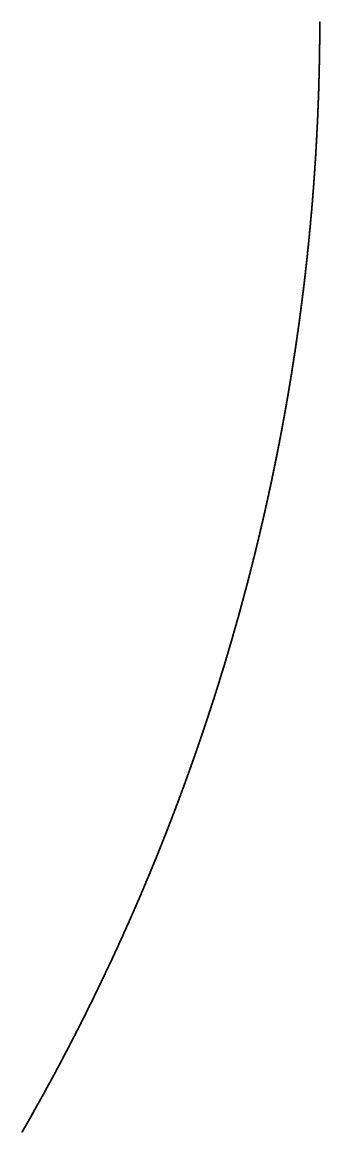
# Model space of a CAD drawing. Header units: metres. Extents: x -42.2 to 42, y -42.2 to 42.1.
# Drawn here: x 36.36 to 42, y -21.1 to -0.04 of the extents above; entities that cross this region are included whole.
import ezdxf

# ---------------------------------------------------------------- set-up
doc = ezdxf.new("R2010")
doc.units = ezdxf.units.M

msp = doc.modelspace()

# ---------------------------------------------------------------- linework, layer by layer
for p in [(42, -0.044), (42, -0.051), (42, -0.059), (42, -0.066), (42, -0.073), (42, -0.08), (42, -0.088), (42, -0.095), (42, -0.102), (42, -0.11), (42, -0.117), (42, -0.124), (42, -0.132), (42, -0.139), (42, -0.146), (42, -0.154), (42, -0.161), (42, -0.168), (42, -0.176), (42, -0.183), (42, -0.19), (42, -0.197), (42, -0.205), (41.998, -0.366), (41.998, -0.373), (41.998, -0.38), (41.998, -0.388), (41.998, -0.395), (41.998, -0.402), (41.998, -0.41), (41.998, -0.417), (41.999, -0.219), (41.999, -0.227), (41.999, -0.234), (41.999, -0.241), (41.999, -0.249), (41.999, -0.256), (41.999, -0.263), (41.999, -0.271), (41.999, -0.278), (41.999, -0.285), (41.999, -0.293), (41.999, -0.3), (41.999, -0.307), (41.999, -0.315), (41.999, -0.322), (41.999, -0.329), (41.999, -0.336), (41.999, -0.344), (41.999, -0.351), (41.999, -0.358), (42, -0.212), (41.995, -0.622), (41.995, -0.629), (41.996, -0.549), (41.996, -0.556), (41.996, -0.563), (41.996, -0.57), (41.996, -0.578), (41.996, -0.585), (41.996, -0.592), (41.996, -0.6), (41.996, -0.607), (41.996, -0.614), (41.997, -0.468), (41.997, -0.475), (41.997, -0.483), (41.997, -0.49), (41.997, -0.497), (41.997, -0.505), (41.997, -0.512), (41.997, -0.519), (41.997, -0.527), (41.997, -0.534), (41.997, -0.541), (41.998, -0.424), (41.998, -0.432), (41.998, -0.439), (41.998, -0.446), (41.998, -0.453), (41.998, -0.461), (41.992, -0.805), (41.992, -0.812), (41.992, -0.819), (41.992, -0.826), (41.992, -0.834), (41.992, -0.841), (41.993, -0.746), (41.993, -0.753), (41.993, -0.761), (41.993, -0.768), (41.993, -0.775), (41.993, -0.783), (41.993, -0.79), (41.993, -0.797), (41.994, -0.688), (41.994, -0.695), (41.994, -0.702), (41.994, -0.709), (41.994, -0.717), (41.994, -0.724), (41.994, -0.731), (41.994, -0.739), (41.995, -0.636), (41.995, -0.644), (41.995, -0.651), (41.995, -0.658), (41.995, -0.666), (41.995, -0.673), (41.995, -0.68), (41.987, -1.031), (41.987, -1.039), (41.987, -1.046), (41.988, -0.995), (41.988, -1.002), (41.988, -1.009), (41.988, -1.017), (41.988, -1.024), (41.989, -0.951), (41.989, -0.958), (41.989, -0.965), (41.989, -0.973), (41.989, -0.98), (41.989, -0.987), (41.99, -0.9), (41.99, -0.907), (41.99, -0.914), (41.99, -0.922), (41.99, -0.929), (41.99, -0.936), (41.99, -0.943), (41.991, -0.856), (41.991, -0.863), (41.991, -0.87), (41.991, -0.878), (41.991, -0.885), (41.991, -0.892), (41.992, -0.848), (41.981, -1.258), (41.982, -1.221), (41.982, -1.229), (41.982, -1.236), (41.982, -1.243), (41.982, -1.251), (41.983, -1.185), (41.983, -1.192), (41.983, -1.199), (41.983, -1.207), (41.983, -1.214), (41.984, -1.148), (41.984, -1.155), (41.984, -1.163), (41.984, -1.17), (41.984, -1.177), (41.985, -1.112), (41.985, -1.119), (41.985, -1.126), (41.985, -1.134), (41.985, -1.141), (41.986, -1.075), (41.986, -1.082), (41.986, -1.09), (41.986, -1.097), (41.986, -1.104), (41.987, -1.053), (41.987, -1.06), (41.987, -1.068), (41.974, -1.47), (41.975, -1.441), (41.975, -1.448), (41.975, -1.455), (41.975, -1.463), (41.976, -1.411), (41.976, -1.419), (41.976, -1.426), (41.976, -1.433), (41.977, -1.382), (41.977, -1.389), (41.977, -1.397), (41.977, -1.404), (41.978, -1.353), (41.978, -1.36), (41.978, -1.368), (41.978, -1.375), (41.979, -1.324), (41.979, -1.331), (41.979, -1.338), (41.979, -1.346), (41.98, -1.287), (41.98, -1.294), (41.98, -1.302), (41.98, -1.309), (41.98, -1.316), (41.981, -1.265), (41.981, -1.272), (41.981, -1.28), (41.967, -1.66), (41.967, -1.667), (41.967, -1.675), (41.967, -1.682), (41.968, -1.638), (41.968, -1.645), (41.968, -1.653), (41.969, -1.609), (41.969, -1.616), (41.969, -1.623), (41.969, -1.631), (41.97, -1.587), (41.97, -1.594), (41.97, -1.601), (41.971, -1.558), (41.971, -1.565), (41.971, -1.572), (41.971, -1.579), (41.972, -1.528), (41.972, -1.536), (41.972, -1.543), (41.972, -1.55), (41.973, -1.499), (41.973, -1.506), (41.973, -1.514), (41.973, -1.521), (41.974, -1.477), (41.974, -1.484), (41.974, -1.492), (41.958, -1.879), (41.958, -1.886), (41.958, -1.894), (41.959, -1.857), (41.959, -1.865), (41.959, -1.872), (41.96, -1.835), (41.96, -1.843), (41.96, -1.85), (41.961, -1.806), (41.961, -1.813), (41.961, -1.821), (41.961, -1.828), (41.962, -1.784), (41.962, -1.791), (41.962, -1.799), (41.963, -1.762), (41.963, -1.77), (41.963, -1.777), (41.964, -1.74), (41.964, -1.748), (41.964, -1.755), (41.965, -1.711), (41.965, -1.718), (41.965, -1.726), (41.965, -1.733), (41.966, -1.689), (41.966, -1.696), (41.966, -1.704), (41.948, -2.091), (41.948, -2.098), (41.949, -2.069), (41.949, -2.076), (41.949, -2.084), (41.95, -2.047), (41.95, -2.054), (41.95, -2.062), (41.951, -2.033), (41.951, -2.04), (41.952, -2.011), (41.952, -2.018), (41.952, -2.025), (41.953, -1.989), (41.953, -1.996), (41.953, -2.003), (41.954, -1.967), (41.954, -1.974), (41.954, -1.981), (41.955, -1.945), (41.955, -1.952), (41.955, -1.96), (41.956, -1.923), (41.956, -1.93), (41.956, -1.938), (41.957, -1.901), (41.957, -1.908), (41.957, -1.916), (41.937, -2.303), (41.937, -2.31), (41.938, -2.281), (41.938, -2.288), (41.938, -2.296), (41.939, -2.266), (41.939, -2.274), (41.94, -2.244), (41.94, -2.252), (41.94, -2.259), (41.941, -2.23), (41.941, -2.237), (41.942, -2.208), (41.942, -2.215), (41.942, -2.222), (41.943, -2.186), (41.943, -2.193), (41.943, -2.201), (41.944, -2.171), (41.944, -2.179), (41.945, -2.149), (41.945, -2.157), (41.945, -2.164), (41.946, -2.128), (41.946, -2.135), (41.946, -2.142), (41.947, -2.113), (41.947, -2.12), (41.948, -2.106), (41.925, -2.515), (41.925, -2.522), (41.926, -2.493), (41.926, -2.5), (41.926, -2.507), (41.927, -2.478), (41.927, -2.485), (41.928, -2.463), (41.928, -2.471), (41.929, -2.442), (41.929, -2.449), (41.929, -2.456), (41.93, -2.427), (41.93, -2.434), (41.931, -2.412), (41.931, -2.42), (41.932, -2.39), (41.932, -2.398), (41.932, -2.405), (41.933, -2.376), (41.933, -2.383), (41.934, -2.354), (41.934, -2.361), (41.934, -2.369), (41.935, -2.339), (41.935, -2.347), (41.936, -2.317), (41.936, -2.325), (41.936, -2.332), (41.912, -2.726), (41.912, -2.734), (41.913, -2.704), (41.913, -2.712), (41.913, -2.719), (41.914, -2.69), (41.914, -2.697), (41.915, -2.675), (41.915, -2.683), (41.916, -2.661), (41.916, -2.668), (41.917, -2.646), (41.917, -2.653), (41.918, -2.631), (41.918, -2.639), (41.919, -2.61), (41.919, -2.617), (41.919, -2.624), (41.92, -2.595), (41.92, -2.602), (41.921, -2.58), (41.921, -2.588), (41.922, -2.566), (41.922, -2.573), (41.923, -2.544), (41.923, -2.551), (41.923, -2.558), (41.924, -2.529), (41.924, -2.537), (41.897, -2.945), (41.898, -2.931), (41.898, -2.938), (41.899, -2.916), (41.899, -2.923), (41.9, -2.901), (41.9, -2.909), (41.901, -2.887), (41.901, -2.894), (41.902, -2.872), (41.902, -2.88), (41.903, -2.858), (41.903, -2.865), (41.904, -2.843), (41.904, -2.85), (41.905, -2.828), (41.905, -2.836), (41.906, -2.814), (41.906, -2.821), (41.907, -2.799), (41.907, -2.807), (41.908, -2.785), (41.908, -2.792), (41.909, -2.77), (41.909, -2.777), (41.91, -2.756), (41.91, -2.763), (41.911, -2.741), (41.911, -2.748), (41.882, -3.157), (41.883, -3.142), (41.883, -3.15), (41.884, -3.128), (41.884, -3.135), (41.885, -3.113), (41.885, -3.12), (41.886, -3.098), (41.886, -3.106), (41.887, -3.084), (41.887, -3.091), (41.888, -3.069), (41.888, -3.077), (41.889, -3.062), (41.89, -3.047), (41.89, -3.055), (41.891, -3.033), (41.891, -3.04), (41.892, -3.018), (41.892, -3.026), (41.893, -3.004), (41.893, -3.011), (41.894, -2.989), (41.894, -2.996), (41.895, -2.974), (41.895, -2.982), (41.896, -2.96), (41.896, -2.967), (41.897, -2.953), (41.866, -3.361), (41.866, -3.368), (41.867, -3.346), (41.867, -3.354), (41.868, -3.339), (41.869, -3.325), (41.869, -3.332), (41.87, -3.31), (41.87, -3.317), (41.871, -3.295), (41.871, -3.303), (41.872, -3.288), (41.873, -3.273), (41.873, -3.281), (41.874, -3.259), (41.874, -3.266), (41.875, -3.244), (41.875, -3.252), (41.876, -3.23), (41.876, -3.237), (41.877, -3.222), (41.878, -3.208), (41.878, -3.215), (41.879, -3.193), (41.879, -3.201), (41.88, -3.179), (41.88, -3.186), (41.881, -3.164), (41.881, -3.171), (41.849, -3.565), (41.849, -3.572), (41.85, -3.558), (41.851, -3.543), (41.851, -3.551), (41.852, -3.536), (41.853, -3.521), (41.853, -3.529), (41.854, -3.507), (41.854, -3.514), (41.855, -3.5), (41.856, -3.485), (41.856, -3.492), (41.857, -3.47), (41.857, -3.478), (41.858, -3.463), (41.859, -3.448), (41.859, -3.456), (41.86, -3.434), (41.86, -3.441), (41.861, -3.427), (41.862, -3.412), (41.862, -3.419), (41.863, -3.397), (41.863, -3.405), (41.864, -3.383), (41.864, -3.39), (41.865, -3.376), (41.83, -3.784), (41.831, -3.776), (41.832, -3.762), (41.832, -3.769), (41.833, -3.755), (41.834, -3.74), (41.834, -3.747), (41.835, -3.733), (41.836, -3.718), (41.836, -3.725), (41.837, -3.711), (41.838, -3.696), (41.838, -3.704), (41.839, -3.682), (41.839, -3.689), (41.84, -3.674), (41.841, -3.66), (41.841, -3.667), (41.842, -3.653), (41.843, -3.638), (41.843, -3.645), (41.844, -3.623), (41.844, -3.631), (41.845, -3.616), (41.846, -3.602), (41.846, -3.609), (41.847, -3.594), (41.848, -3.58), (41.848, -3.587), (41.811, -3.995), (41.812, -3.98), (41.812, -3.988), (41.813, -3.973), (41.814, -3.959), (41.814, -3.966), (41.815, -3.951), (41.816, -3.937), (41.816, -3.944), (41.817, -3.929), (41.818, -3.915), (41.818, -3.922), (41.819, -3.908), (41.82, -3.893), (41.82, -3.9), (41.821, -3.886), (41.822, -3.871), (41.822, -3.878), (41.823, -3.864), (41.824, -3.849), (41.824, -3.857), (41.825, -3.842), (41.826, -3.827), (41.826, -3.835), (41.827, -3.82), (41.828, -3.806), (41.828, -3.813), (41.829, -3.798), (41.83, -3.791), (41.79, -4.206), (41.791, -4.199), (41.792, -4.184), (41.792, -4.191), (41.793, -4.177), (41.794, -4.17), (41.795, -4.155), (41.795, -4.162), (41.796, -4.148), (41.797, -4.141), (41.798, -4.126), (41.798, -4.133), (41.799, -4.119), (41.8, -4.104), (41.8, -4.111), (41.801, -4.097), (41.802, -4.082), (41.802, -4.09), (41.803, -4.075), (41.804, -4.068), (41.805, -4.053), (41.805, -4.06), (41.806, -4.046), (41.807, -4.031), (41.807, -4.039), (41.808, -4.024), (41.809, -4.009), (41.809, -4.017), (41.81, -4.002), (41.769, -4.41), (41.769, -4.417), (41.77, -4.403), (41.771, -4.395), (41.772, -4.381), (41.772, -4.388), (41.773, -4.373), (41.774, -4.366), (41.775, -4.352), (41.775, -4.359), (41.776, -4.344), (41.777, -4.337), (41.778, -4.322), (41.778, -4.33), (41.779, -4.315), (41.78, -4.308), (41.781, -4.293), (41.781, -4.301), (41.782, -4.286), (41.783, -4.279), (41.784, -4.264), (41.784, -4.272), (41.785, -4.257), (41.786, -4.25), (41.787, -4.235), (41.787, -4.242), (41.788, -4.228), (41.789, -4.221), (41.79, -4.213), (41.746, -4.628), (41.747, -4.621), (41.748, -4.606), (41.748, -4.613), (41.749, -4.599), (41.75, -4.592), (41.751, -4.584), (41.752, -4.57), (41.752, -4.577), (41.753, -4.563), (41.754, -4.555), (41.755, -4.541), (41.755, -4.548), (41.756, -4.533), (41.757, -4.526), (41.758, -4.519), (41.759, -4.504), (41.759, -4.512), (41.76, -4.497), (41.761, -4.49), (41.762, -4.483), (41.763, -4.468), (41.763, -4.475), (41.764, -4.461), (41.765, -4.453), (41.766, -4.439), (41.766, -4.446), (41.767, -4.432), (41.768, -4.424), (41.722, -4.839), (41.723, -4.831), (41.724, -4.824), (41.725, -4.817), (41.726, -4.802), (41.726, -4.81), (41.727, -4.795), (41.728, -4.788), (41.729, -4.781), (41.73, -4.773), (41.731, -4.759), (41.731, -4.766), (41.732, -4.752), (41.733, -4.744), (41.734, -4.737), (41.735, -4.722), (41.735, -4.73), (41.736, -4.715), (41.737, -4.708), (41.738, -4.701), (41.739, -4.693), (41.74, -4.679), (41.74, -4.686), (41.741, -4.672), (41.742, -4.664), (41.743, -4.657), (41.744, -4.643), (41.744, -4.65), (41.745, -4.635), (41.697, -5.049), (41.698, -5.042), (41.699, -5.035), (41.7, -5.028), (41.701, -5.02), (41.702, -5.013), (41.703, -4.999), (41.703, -5.006), (41.704, -4.991), (41.705, -4.984), (41.706, -4.977), (41.707, -4.97), (41.708, -4.962), (41.709, -4.955), (41.71, -4.94), (41.71, -4.948), (41.711, -4.933), (41.712, -4.926), (41.713, -4.919), (41.714, -4.911), (41.715, -4.897), (41.715, -4.904), (41.716, -4.89), (41.717, -4.882), (41.718, -4.875), (41.719, -4.868), (41.72, -4.861), (41.721, -4.846), (41.721, -4.853), (41.672, -5.253), (41.672, -5.26), (41.673, -5.245), (41.674, -5.238), (41.675, -5.231), (41.676, -5.224), (41.677, -5.216), (41.678, -5.209), (41.679, -5.202), (41.68, -5.195), (41.681, -5.18), (41.681, -5.187), (41.682, -5.173), (41.683, -5.166), (41.684, -5.158), (41.685, -5.151), (41.686, -5.144), (41.687, -5.137), (41.688, -5.129), (41.689, -5.122), (41.69, -5.108), (41.69, -5.115), (41.691, -5.1), (41.692, -5.093), (41.693, -5.086), (41.694, -5.078), (41.695, -5.071), (41.696, -5.064), (41.697, -5.057), (41.645, -5.47), (41.646, -5.463), (41.647, -5.449), (41.647, -5.456), (41.648, -5.441), (41.649, -5.434), (41.65, -5.427), (41.651, -5.42), (41.652, -5.412), (41.653, -5.405), (41.654, -5.398), (41.655, -5.391), (41.656, -5.383), (41.657, -5.376), (41.658, -5.369), (41.659, -5.362), (41.66, -5.354), (41.661, -5.34), (41.661, -5.347), (41.662, -5.333), (41.663, -5.325), (41.664, -5.318), (41.665, -5.311), (41.666, -5.303), (41.667, -5.296), (41.668, -5.289), (41.669, -5.282), (41.67, -5.274), (41.671, -5.267), (41.617, -5.681), (41.618, -5.673), (41.619, -5.666), (41.62, -5.659), (41.621, -5.652), (41.622, -5.644), (41.623, -5.637), (41.624, -5.623), (41.624, -5.63), (41.625, -5.615), (41.626, -5.608), (41.627, -5.601), (41.628, -5.594), (41.629, -5.586), (41.63, -5.579), (41.631, -5.572), (41.632, -5.565), (41.633, -5.557), (41.634, -5.55), (41.635, -5.543), (41.636, -5.536), (41.637, -5.528), (41.638, -5.521), (41.639, -5.514), (41.64, -5.507), (41.641, -5.499), (41.642, -5.492), (41.643, -5.485), (41.644, -5.478), (41.588, -5.891), (41.589, -5.884), (41.59, -5.876), (41.591, -5.869), (41.592, -5.862), (41.593, -5.855), (41.594, -5.847), (41.595, -5.84), (41.596, -5.833), (41.597, -5.826), (41.598, -5.818), (41.599, -5.811), (41.6, -5.804), (41.601, -5.797), (41.602, -5.789), (41.603, -5.782), (41.604, -5.775), (41.605, -5.768), (41.606, -5.76), (41.607, -5.753), (41.608, -5.746), (41.609, -5.739), (41.61, -5.731), (41.611, -5.724), (41.612, -5.717), (41.613, -5.71), (41.614, -5.702), (41.615, -5.695), (41.616, -5.688), (41.558, -6.101), (41.559, -6.094), (41.56, -6.086), (41.561, -6.079), (41.562, -6.072), (41.563, -6.065), (41.564, -6.057), (41.565, -6.05), (41.566, -6.043), (41.567, -6.036), (41.568, -6.028), (41.569, -6.021), (41.57, -6.014), (41.571, -6.007), (41.572, -5.999), (41.573, -5.992), (41.574, -5.985), (41.575, -5.978), (41.576, -5.97), (41.577, -5.963), (41.578, -5.956), (41.579, -5.949), (41.58, -5.941), (41.581, -5.934), (41.583, -5.927), (41.584, -5.92), (41.585, -5.912), (41.586, -5.905), (41.587, -5.898), (41.526, -6.311), (41.527, -6.303), (41.529, -6.296), (41.53, -6.289), (41.531, -6.282), (41.532, -6.274), (41.533, -6.267), (41.534, -6.26), (41.535, -6.253), (41.536, -6.245), (41.537, -6.238), (41.538, -6.231), (41.539, -6.224), (41.54, -6.217), (41.542, -6.209), (41.543, -6.202), (41.544, -6.195), (41.545, -6.188), (41.546, -6.18), (41.547, -6.173), (41.548, -6.166), (41.549, -6.159), (41.55, -6.151), (41.551, -6.144), (41.552, -6.137), (41.553, -6.13), (41.554, -6.122), (41.555, -6.115), (41.556, -6.108), (41.494, -6.52), (41.495, -6.513), (41.496, -6.506), (41.498, -6.499), (41.499, -6.491), (41.5, -6.484), (41.501, -6.477), (41.502, -6.47), (41.503, -6.462), (41.504, -6.455), (41.505, -6.448), (41.507, -6.441), (41.508, -6.433), (41.509, -6.426), (41.51, -6.419), (41.511, -6.412), (41.512, -6.405), (41.513, -6.397), (41.514, -6.39), (41.515, -6.383), (41.517, -6.376), (41.518, -6.368), (41.519, -6.361), (41.52, -6.354), (41.521, -6.347), (41.522, -6.339), (41.523, -6.332), (41.524, -6.325), (41.525, -6.318), (41.461, -6.73), (41.462, -6.723), (41.463, -6.715), (41.464, -6.708), (41.466, -6.701), (41.467, -6.694), (41.468, -6.686), (41.469, -6.679), (41.47, -6.672), (41.471, -6.665), (41.473, -6.658), (41.474, -6.65), (41.475, -6.643), (41.476, -6.636), (41.477, -6.629), (41.478, -6.621), (41.479, -6.614), (41.481, -6.607), (41.482, -6.6), (41.483, -6.593), (41.484, -6.585), (41.485, -6.578), (41.486, -6.571), (41.487, -6.564), (41.489, -6.556), (41.49, -6.549), (41.491, -6.542), (41.492, -6.535), (41.493, -6.527), (41.425, -6.946), (41.427, -6.939), (41.428, -6.932), (41.429, -6.925), (41.43, -6.917), (41.431, -6.91), (41.433, -6.903), (41.434, -6.896), (41.435, -6.889), (41.436, -6.881), (41.437, -6.874), (41.439, -6.867), (41.44, -6.86), (41.441, -6.852), (41.442, -6.845), (41.443, -6.838), (41.445, -6.831), (41.446, -6.824), (41.447, -6.816), (41.448, -6.809), (41.449, -6.802), (41.45, -6.795), (41.452, -6.788), (41.453, -6.78), (41.454, -6.773), (41.455, -6.766), (41.456, -6.759), (41.457, -6.751), (41.459, -6.744), (41.46, -6.737), (41.39, -7.155), (41.391, -7.148), (41.393, -7.141), (41.394, -7.134), (41.395, -7.127), (41.396, -7.119), (41.398, -7.112), (41.399, -7.105), (41.4, -7.098), (41.401, -7.091), (41.402, -7.083), (41.404, -7.076), (41.405, -7.069), (41.406, -7.062), (41.407, -7.055), (41.409, -7.047), (41.41, -7.04), (41.411, -7.033), (41.412, -7.026), (41.413, -7.018), (41.415, -7.011), (41.416, -7.004), (41.417, -6.997), (41.418, -6.99), (41.419, -6.982), (41.421, -6.975), (41.422, -6.968), (41.423, -6.961), (41.424, -6.954), (41.354, -7.364), (41.355, -7.357), (41.356, -7.35), (41.357, -7.343), (41.359, -7.336), (41.36, -7.328), (41.361, -7.321), (41.363, -7.314), (41.364, -7.307), (41.365, -7.3), (41.366, -7.292), (41.368, -7.285), (41.369, -7.278), (41.37, -7.271), (41.371, -7.264), (41.373, -7.256), (41.374, -7.249), (41.375, -7.242), (41.376, -7.235), (41.378, -7.228), (41.379, -7.22), (41.38, -7.213), (41.381, -7.206), (41.383, -7.199), (41.384, -7.192), (41.385, -7.184), (41.386, -7.177), (41.388, -7.17), (41.389, -7.163), (41.316, -7.573), (41.318, -7.566), (41.319, -7.559), (41.32, -7.552), (41.321, -7.544), (41.323, -7.537), (41.324, -7.53), (41.325, -7.523), (41.327, -7.516), (41.328, -7.508), (41.329, -7.501), (41.331, -7.494), (41.332, -7.487), (41.333, -7.48), (41.334, -7.472), (41.336, -7.465), (41.337, -7.458), (41.338, -7.451), (41.34, -7.444), (41.341, -7.436), (41.342, -7.429), (41.343, -7.422), (41.345, -7.415), (41.346, -7.408), (41.347, -7.4), (41.349, -7.393), (41.35, -7.386), (41.351, -7.379), (41.352, -7.372), (41.276, -7.789), (41.278, -7.782), (41.279, -7.775), (41.28, -7.767), (41.282, -7.76), (41.283, -7.753), (41.284, -7.746), (41.286, -7.739), (41.287, -7.732), (41.288, -7.724), (41.29, -7.717), (41.291, -7.71), (41.292, -7.703), (41.294, -7.696), (41.295, -7.688), (41.296, -7.681), (41.298, -7.674), (41.299, -7.667), (41.3, -7.66), (41.302, -7.652), (41.303, -7.645), (41.304, -7.638), (41.306, -7.631), (41.307, -7.624), (41.308, -7.616), (41.31, -7.609), (41.311, -7.602), (41.312, -7.595), (41.314, -7.588), (41.315, -7.58), (41.237, -7.997), (41.238, -7.99), (41.239, -7.983), (41.241, -7.976), (41.242, -7.969), (41.244, -7.962), (41.245, -7.954), (41.246, -7.947), (41.248, -7.94), (41.249, -7.933), (41.25, -7.926), (41.252, -7.918), (41.253, -7.911), (41.255, -7.904), (41.256, -7.897), (41.257, -7.89), (41.259, -7.882), (41.26, -7.875), (41.261, -7.868), (41.263, -7.861), (41.264, -7.854), (41.266, -7.847), (41.267, -7.839), (41.268, -7.832), (41.27, -7.825), (41.271, -7.818), (41.272, -7.811), (41.274, -7.803), (41.275, -7.796), (41.196, -8.206), (41.197, -8.198), (41.199, -8.191), (41.2, -8.184), (41.202, -8.177), (41.203, -8.17), (41.205, -8.163), (41.206, -8.155), (41.207, -8.148), (41.209, -8.141), (41.21, -8.134), (41.212, -8.127), (41.213, -8.12), (41.214, -8.112), (41.216, -8.105), (41.217, -8.098), (41.219, -8.091), (41.22, -8.084), (41.221, -8.076), (41.223, -8.069), (41.224, -8.062), (41.226, -8.055), (41.227, -8.048), (41.228, -8.041), (41.23, -8.033), (41.231, -8.026), (41.233, -8.019), (41.234, -8.012), (41.235, -8.005), (41.153, -8.421), (41.154, -8.414), (41.156, -8.406), (41.157, -8.399), (41.159, -8.392), (41.16, -8.385), (41.162, -8.378), (41.163, -8.371), (41.165, -8.363), (41.166, -8.356), (41.167, -8.349), (41.169, -8.342), (41.17, -8.335), (41.172, -8.328), (41.173, -8.32), (41.175, -8.313), (41.176, -8.306), (41.178, -8.299), (41.179, -8.292), (41.18, -8.285), (41.182, -8.277), (41.183, -8.27), (41.185, -8.263), (41.186, -8.256), (41.188, -8.249), (41.189, -8.242), (41.19, -8.234), (41.192, -8.227), (41.193, -8.22), (41.195, -8.213), (41.11, -8.629), (41.112, -8.621), (41.113, -8.614), (41.115, -8.607), (41.116, -8.6), (41.118, -8.593), (41.119, -8.586), (41.121, -8.578), (41.122, -8.571), (41.124, -8.564), (41.125, -8.557), (41.126, -8.55), (41.128, -8.543), (41.129, -8.535), (41.131, -8.528), (41.132, -8.521), (41.134, -8.514), (41.135, -8.507), (41.137, -8.5), (41.138, -8.492), (41.14, -8.485), (41.141, -8.478), (41.143, -8.471), (41.144, -8.464), (41.146, -8.457), (41.147, -8.449), (41.149, -8.442), (41.15, -8.435), (41.151, -8.428), (41.066, -8.836), (41.068, -8.829), (41.069, -8.822), (41.071, -8.815), (41.072, -8.808), (41.074, -8.8), (41.075, -8.793), (41.077, -8.786), (41.079, -8.779), (41.08, -8.772), (41.082, -8.765), (41.083, -8.757), (41.085, -8.75), (41.086, -8.743), (41.088, -8.736), (41.089, -8.729), (41.091, -8.722), (41.092, -8.715), (41.094, -8.707), (41.095, -8.7), (41.097, -8.693), (41.098, -8.686), (41.1, -8.679), (41.101, -8.672), (41.103, -8.664), (41.104, -8.657), (41.106, -8.65), (41.107, -8.643), (41.109, -8.636), (41.02, -9.051), (41.021, -9.044), (41.023, -9.036), (41.025, -9.029), (41.026, -9.022), (41.028, -9.015), (41.029, -9.008), (41.031, -9.001), (41.032, -8.993), (41.034, -8.986), (41.036, -8.979), (41.037, -8.972), (41.039, -8.965), (41.04, -8.958), (41.042, -8.951), (41.043, -8.943), (41.045, -8.936), (41.046, -8.929), (41.048, -8.922), (41.049, -8.915), (41.051, -8.908), (41.053, -8.901), (41.054, -8.893), (41.056, -8.886), (41.057, -8.879), (41.059, -8.872), (41.06, -8.865), (41.062, -8.858), (41.063, -8.85), (41.065, -8.843), (40.974, -9.258), (40.976, -9.251), (40.977, -9.243), (40.979, -9.236), (40.98, -9.229), (40.982, -9.222), (40.984, -9.215), (40.985, -9.208), (40.987, -9.201), (40.988, -9.194), (40.99, -9.186), (40.992, -9.179), (40.993, -9.172), (40.995, -9.165), (40.996, -9.158), (40.998, -9.151), (40.999, -9.144), (41.001, -9.136), (41.003, -9.129), (41.004, -9.122), (41.006, -9.115), (41.007, -9.108), (41.009, -9.101), (41.01, -9.094), (41.012, -9.086), (41.014, -9.079), (41.015, -9.072), (41.017, -9.065), (41.018, -9.058), (40.925, -9.472), (40.927, -9.465), (40.929, -9.458), (40.93, -9.45), (40.932, -9.443), (40.934, -9.436), (40.935, -9.429), (40.937, -9.422), (40.938, -9.415), (40.94, -9.408), (40.942, -9.4), (40.943, -9.393), (40.945, -9.386), (40.947, -9.379), (40.948, -9.372), (40.95, -9.365), (40.951, -9.358), (40.953, -9.351), (40.955, -9.343), (40.956, -9.336), (40.958, -9.329), (40.96, -9.322), (40.961, -9.315), (40.963, -9.308), (40.964, -9.301), (40.966, -9.293), (40.968, -9.286), (40.969, -9.279), (40.971, -9.272), (40.972, -9.265), (40.877, -9.678), (40.879, -9.671), (40.881, -9.664), (40.882, -9.657), (40.884, -9.65), (40.886, -9.643), (40.887, -9.636), (40.889, -9.629), (40.891, -9.621), (40.892, -9.614), (40.894, -9.607), (40.896, -9.6), (40.897, -9.593), (40.899, -9.586), (40.901, -9.579), (40.902, -9.572), (40.904, -9.564), (40.906, -9.557), (40.907, -9.55), (40.909, -9.543), (40.911, -9.536), (40.912, -9.529), (40.914, -9.522), (40.916, -9.515), (40.917, -9.507), (40.919, -9.5), (40.92, -9.493), (40.922, -9.486), (40.924, -9.479), (40.827, -9.892), (40.828, -9.885), (40.83, -9.878), (40.832, -9.871), (40.833, -9.863), (40.835, -9.856), (40.837, -9.849), (40.838, -9.842), (40.84, -9.835), (40.842, -9.828), (40.844, -9.821), (40.845, -9.814), (40.847, -9.807), (40.849, -9.799), (40.85, -9.792), (40.852, -9.785), (40.854, -9.778), (40.855, -9.771), (40.857, -9.764), (40.859, -9.757), (40.861, -9.75), (40.862, -9.742), (40.864, -9.735), (40.866, -9.728), (40.867, -9.721), (40.869, -9.714), (40.871, -9.707), (40.872, -9.7), (40.874, -9.693), (40.876, -9.686), (40.776, -10.098), (40.778, -10.091), (40.78, -10.084), (40.782, -10.077), (40.783, -10.07), (40.785, -10.063), (40.787, -10.055), (40.789, -10.048), (40.79, -10.041), (40.792, -10.034), (40.794, -10.027), (40.796, -10.02), (40.797, -10.013), (40.799, -10.006), (40.801, -9.999), (40.802, -9.991), (40.804, -9.984), (40.806, -9.977), (40.808, -9.97), (40.809, -9.963), (40.811, -9.956), (40.813, -9.949), (40.815, -9.942), (40.816, -9.935), (40.818, -9.927), (40.82, -9.92), (40.821, -9.913), (40.823, -9.906), (40.825, -9.899), (40.723, -10.311), (40.725, -10.304), (40.727, -10.297), (40.729, -10.29), (40.731, -10.283), (40.732, -10.276), (40.734, -10.268), (40.736, -10.261), (40.738, -10.254), (40.739, -10.247), (40.741, -10.24), (40.743, -10.233), (40.745, -10.226), (40.746, -10.219), (40.748, -10.212), (40.75, -10.205), (40.752, -10.197), (40.754, -10.19), (40.755, -10.183), (40.757, -10.176), (40.759, -10.169), (40.761, -10.162), (40.762, -10.155), (40.764, -10.148), (40.766, -10.141), (40.768, -10.134), (40.769, -10.126), (40.771, -10.119), (40.773, -10.112), (40.775, -10.105), (40.669, -10.524), (40.671, -10.517), (40.673, -10.51), (40.675, -10.502), (40.677, -10.495), (40.678, -10.488), (40.68, -10.481), (40.682, -10.474), (40.684, -10.467), (40.686, -10.46), (40.687, -10.453), (40.689, -10.446), (40.691, -10.439), (40.693, -10.432), (40.695, -10.425), (40.696, -10.417), (40.698, -10.41), (40.7, -10.403), (40.702, -10.396), (40.704, -10.389), (40.705, -10.382), (40.707, -10.375), (40.709, -10.368), (40.711, -10.361), (40.713, -10.354), (40.714, -10.347), (40.716, -10.339), (40.718, -10.332), (40.72, -10.325), (40.722, -10.318), (40.614, -10.736), (40.616, -10.729), (40.618, -10.722), (40.62, -10.715), (40.622, -10.708), (40.623, -10.701), (40.625, -10.694), (40.627, -10.687), (40.629, -10.68), (40.631, -10.672), (40.633, -10.665), (40.634, -10.658), (40.636, -10.651), (40.638, -10.644), (40.64, -10.637), (40.642, -10.63), (40.644, -10.623), (40.646, -10.616), (40.647, -10.609), (40.649, -10.602), (40.651, -10.595), (40.653, -10.588), (40.655, -10.58), (40.657, -10.573), (40.658, -10.566), (40.66, -10.559), (40.662, -10.552), (40.664, -10.545), (40.666, -10.538), (40.667, -10.531), (40.56, -10.941), (40.562, -10.934), (40.564, -10.927), (40.565, -10.92), (40.567, -10.913), (40.569, -10.906), (40.571, -10.899), (40.573, -10.892), (40.575, -10.885), (40.577, -10.878), (40.579, -10.871), (40.58, -10.863), (40.582, -10.856), (40.584, -10.849), (40.586, -10.842), (40.588, -10.835), (40.59, -10.828), (40.592, -10.821), (40.594, -10.814), (40.595, -10.807), (40.597, -10.8), (40.599, -10.793), (40.601, -10.786), (40.603, -10.779), (40.605, -10.772), (40.607, -10.764), (40.609, -10.757), (40.61, -10.75), (40.612, -10.743), (40.502, -11.153), (40.504, -11.146), (40.506, -11.139), (40.508, -11.132), (40.51, -11.125), (40.512, -11.118), (40.514, -11.111), (40.516, -11.104), (40.518, -11.097), (40.52, -11.09), (40.522, -11.083), (40.524, -11.076), (40.525, -11.068), (40.527, -11.061), (40.529, -11.054), (40.531, -11.047), (40.533, -11.04), (40.535, -11.033), (40.537, -11.026), (40.539, -11.019), (40.541, -11.012), (40.543, -11.005), (40.545, -10.998), (40.546, -10.991), (40.548, -10.984), (40.55, -10.977), (40.552, -10.97), (40.554, -10.962), (40.556, -10.955), (40.558, -10.948), (40.444, -11.365), (40.446, -11.358), (40.448, -11.351), (40.45, -11.344), (40.452, -11.337), (40.454, -11.33), (40.456, -11.323), (40.458, -11.315), (40.46, -11.308), (40.462, -11.301), (40.464, -11.294), (40.465, -11.287), (40.467, -11.28), (40.469, -11.273), (40.471, -11.266), (40.473, -11.259), (40.475, -11.252), (40.477, -11.245), (40.479, -11.238), (40.481, -11.231), (40.483, -11.224), (40.485, -11.217), (40.487, -11.21), (40.489, -11.203), (40.491, -11.196), (40.493, -11.188), (40.495, -11.181), (40.497, -11.174), (40.499, -11.167), (40.5, -11.16), (40.384, -11.576), (40.386, -11.569), (40.388, -11.562), (40.39, -11.555), (40.392, -11.548), (40.394, -11.541), (40.396, -11.534), (40.398, -11.527), (40.4, -11.52), (40.402, -11.513), (40.404, -11.506), (40.406, -11.499), (40.408, -11.492), (40.41, -11.485), (40.412, -11.478), (40.414, -11.471), (40.416, -11.463), (40.418, -11.456), (40.42, -11.449), (40.422, -11.442), (40.424, -11.435), (40.426, -11.428), (40.428, -11.421), (40.43, -11.414), (40.432, -11.407), (40.434, -11.4), (40.436, -11.393), (40.438, -11.386), (40.44, -11.379), (40.442, -11.372), (40.324, -11.787), (40.326, -11.78), (40.328, -11.773), (40.33, -11.766), (40.332, -11.759), (40.334, -11.752), (40.336, -11.745), (40.338, -11.738), (40.34, -11.731), (40.342, -11.724), (40.344, -11.717), (40.346, -11.71), (40.348, -11.703), (40.35, -11.696), (40.352, -11.689), (40.354, -11.682), (40.356, -11.675), (40.358, -11.668), (40.36, -11.661), (40.362, -11.654), (40.364, -11.647), (40.366, -11.64), (40.368, -11.632), (40.37, -11.625), (40.372, -11.618), (40.374, -11.611), (40.376, -11.604), (40.378, -11.597), (40.38, -11.59), (40.382, -11.583), (40.262, -11.998), (40.264, -11.991), (40.266, -11.984), (40.268, -11.977), (40.27, -11.97), (40.272, -11.963), (40.274, -11.956), (40.276, -11.949), (40.278, -11.942), (40.281, -11.935), (40.283, -11.928), (40.285, -11.921), (40.287, -11.914), (40.289, -11.907), (40.291, -11.9), (40.293, -11.893), (40.295, -11.886), (40.297, -11.879), (40.299, -11.872), (40.301, -11.865), (40.303, -11.857), (40.305, -11.85), (40.307, -11.843), (40.309, -11.836), (40.311, -11.829), (40.313, -11.822), (40.315, -11.815), (40.318, -11.808), (40.32, -11.801), (40.322, -11.794), (40.199, -12.208), (40.201, -12.201), (40.203, -12.194), (40.205, -12.187), (40.207, -12.18), (40.21, -12.173), (40.212, -12.166), (40.214, -12.159), (40.216, -12.152), (40.218, -12.145), (40.22, -12.138), (40.222, -12.131), (40.224, -12.124), (40.226, -12.117), (40.228, -12.11), (40.231, -12.103), (40.233, -12.096), (40.235, -12.089), (40.237, -12.082), (40.239, -12.075), (40.241, -12.068), (40.243, -12.061), (40.245, -12.054), (40.247, -12.047), (40.249, -12.04), (40.251, -12.033), (40.254, -12.026), (40.256, -12.019), (40.258, -12.012), (40.26, -12.005), (40.135, -12.418), (40.137, -12.411), (40.139, -12.404), (40.141, -12.397), (40.144, -12.39), (40.146, -12.383), (40.148, -12.376), (40.15, -12.369), (40.152, -12.362), (40.154, -12.355), (40.156, -12.348), (40.159, -12.341), (40.161, -12.334), (40.163, -12.327), (40.165, -12.32), (40.167, -12.313), (40.169, -12.306), (40.171, -12.299), (40.174, -12.292), (40.176, -12.285), (40.178, -12.278), (40.18, -12.271), (40.182, -12.264), (40.184, -12.257), (40.186, -12.25), (40.188, -12.243), (40.191, -12.236), (40.193, -12.229), (40.195, -12.222), (40.197, -12.215), (40.07, -12.628), (40.072, -12.621), (40.074, -12.614), (40.077, -12.607), (40.079, -12.6), (40.081, -12.593), (40.083, -12.586), (40.085, -12.579), (40.087, -12.572), (40.09, -12.565), (40.092, -12.558), (40.094, -12.551), (40.096, -12.544), (40.098, -12.537), (40.1, -12.53), (40.103, -12.523), (40.105, -12.516), (40.107, -12.509), (40.109, -12.502), (40.111, -12.495), (40.113, -12.488), (40.116, -12.481), (40.118, -12.474), (40.12, -12.467), (40.122, -12.46), (40.124, -12.453), (40.126, -12.446), (40.129, -12.439), (40.131, -12.432), (40.133, -12.425), (40.004, -12.838), (40.006, -12.831), (40.008, -12.824), (40.01, -12.817), (40.013, -12.81), (40.015, -12.803), (40.017, -12.796), (40.019, -12.789), (40.022, -12.782), (40.024, -12.775), (40.026, -12.768), (40.028, -12.761), (40.03, -12.754), (40.033, -12.747), (40.035, -12.74), (40.037, -12.733), (40.039, -12.726), (40.041, -12.719), (40.044, -12.712), (40.046, -12.705), (40.048, -12.698), (40.05, -12.691), (40.052, -12.684), (40.055, -12.677), (40.057, -12.67), (40.059, -12.663), (40.061, -12.656), (40.063, -12.649), (40.066, -12.642), (40.068, -12.635), (39.937, -13.047), (39.939, -13.04), (39.941, -13.033), (39.943, -13.026), (39.946, -13.019), (39.948, -13.012), (39.95, -13.005), (39.952, -12.998), (39.955, -12.991), (39.957, -12.984), (39.959, -12.977), (39.961, -12.97), (39.964, -12.963), (39.966, -12.956), (39.968, -12.949), (39.97, -12.942), (39.973, -12.935), (39.975, -12.928), (39.977, -12.921), (39.979, -12.914), (39.982, -12.907), (39.984, -12.901), (39.986, -12.894), (39.988, -12.887), (39.99, -12.88), (39.993, -12.873), (39.995, -12.866), (39.997, -12.859), (39.999, -12.852), (40.002, -12.845), (39.866, -13.263), (39.868, -13.256), (39.871, -13.249), (39.873, -13.242), (39.875, -13.235), (39.877, -13.228), (39.88, -13.221), (39.882, -13.214), (39.884, -13.207), (39.887, -13.2), (39.889, -13.193), (39.891, -13.186), (39.893, -13.179), (39.896, -13.172), (39.898, -13.165), (39.9, -13.158), (39.903, -13.151), (39.905, -13.144), (39.907, -13.137), (39.909, -13.13), (39.912, -13.123), (39.914, -13.116), (39.916, -13.11), (39.918, -13.103), (39.921, -13.096), (39.923, -13.089), (39.925, -13.082), (39.928, -13.075), (39.93, -13.068), (39.932, -13.061), (39.934, -13.054), (39.796, -13.471), (39.799, -13.464), (39.801, -13.457), (39.803, -13.45), (39.806, -13.443), (39.808, -13.436), (39.81, -13.429), (39.813, -13.422), (39.815, -13.415), (39.817, -13.409), (39.82, -13.402), (39.822, -13.395), (39.824, -13.388), (39.827, -13.381), (39.829, -13.374), (39.831, -13.367), (39.834, -13.36), (39.836, -13.353), (39.838, -13.346), (39.841, -13.339), (39.843, -13.332), (39.845, -13.325), (39.848, -13.318), (39.85, -13.311), (39.852, -13.304), (39.854, -13.297), (39.857, -13.29), (39.859, -13.283), (39.861, -13.277), (39.864, -13.27), (39.726, -13.679), (39.728, -13.672), (39.731, -13.665), (39.733, -13.658), (39.735, -13.651), (39.738, -13.644), (39.74, -13.638), (39.742, -13.631), (39.745, -13.624), (39.747, -13.617), (39.75, -13.61), (39.752, -13.603), (39.754, -13.596), (39.757, -13.589), (39.759, -13.582), (39.761, -13.575), (39.764, -13.568), (39.766, -13.561), (39.768, -13.554), (39.771, -13.547), (39.773, -13.54), (39.775, -13.533), (39.778, -13.527), (39.78, -13.52), (39.782, -13.513), (39.785, -13.506), (39.787, -13.499), (39.789, -13.492), (39.792, -13.485), (39.794, -13.478), (39.652, -13.894), (39.654, -13.887), (39.657, -13.88), (39.659, -13.873), (39.661, -13.866), (39.664, -13.859), (39.666, -13.852), (39.669, -13.845), (39.671, -13.838), (39.673, -13.831), (39.676, -13.825), (39.678, -13.818), (39.681, -13.811), (39.683, -13.804), (39.685, -13.797), (39.688, -13.79), (39.69, -13.783), (39.693, -13.776), (39.695, -13.769), (39.697, -13.762), (39.7, -13.755), (39.702, -13.748), (39.705, -13.741), (39.707, -13.735), (39.709, -13.728), (39.712, -13.721), (39.714, -13.714), (39.716, -13.707), (39.719, -13.7), (39.721, -13.693), (39.724, -13.686), (39.579, -14.101), (39.582, -14.094), (39.584, -14.087), (39.586, -14.08), (39.589, -14.073), (39.591, -14.067), (39.594, -14.06), (39.596, -14.053), (39.599, -14.046), (39.601, -14.039), (39.603, -14.032), (39.606, -14.025), (39.608, -14.018), (39.611, -14.011), (39.613, -14.004), (39.616, -13.997), (39.618, -13.991), (39.62, -13.984), (39.623, -13.977), (39.625, -13.97), (39.628, -13.963), (39.63, -13.956), (39.633, -13.949), (39.635, -13.942), (39.637, -13.935), (39.64, -13.928), (39.642, -13.921), (39.645, -13.914), (39.647, -13.908), (39.649, -13.901), (39.503, -14.315), (39.505, -14.308), (39.508, -14.301), (39.51, -14.294), (39.513, -14.287), (39.515, -14.28), (39.518, -14.274), (39.52, -14.267), (39.523, -14.26), (39.525, -14.253), (39.528, -14.246), (39.53, -14.239), (39.532, -14.232), (39.535, -14.225), (39.537, -14.218), (39.54, -14.212), (39.542, -14.205), (39.545, -14.198), (39.547, -14.191), (39.55, -14.184), (39.552, -14.177), (39.555, -14.17), (39.557, -14.163), (39.56, -14.156), (39.562, -14.149), (39.564, -14.143), (39.567, -14.136), (39.569, -14.129), (39.572, -14.122), (39.574, -14.115), (39.577, -14.108), (39.428, -14.522), (39.43, -14.515), (39.433, -14.508), (39.435, -14.501), (39.438, -14.494), (39.44, -14.487), (39.443, -14.48), (39.445, -14.473), (39.448, -14.466), (39.45, -14.46), (39.453, -14.453), (39.455, -14.446), (39.458, -14.439), (39.46, -14.432), (39.463, -14.425), (39.465, -14.418), (39.468, -14.411), (39.47, -14.405), (39.473, -14.398), (39.475, -14.391), (39.478, -14.384), (39.48, -14.377), (39.483, -14.37), (39.485, -14.363), (39.488, -14.356), (39.49, -14.349), (39.493, -14.343), (39.495, -14.336), (39.498, -14.329), (39.5, -14.322), (39.349, -14.735), (39.352, -14.728), (39.354, -14.721), (39.357, -14.714), (39.359, -14.707), (39.362, -14.7), (39.365, -14.693), (39.367, -14.687), (39.37, -14.68), (39.372, -14.673), (39.375, -14.666), (39.377, -14.659), (39.38, -14.652), (39.382, -14.645), (39.385, -14.638), (39.387, -14.632), (39.39, -14.625), (39.392, -14.618), (39.395, -14.611), (39.398, -14.604), (39.4, -14.597), (39.403, -14.59), (39.405, -14.583), (39.408, -14.577), (39.41, -14.57), (39.413, -14.563), (39.415, -14.556), (39.418, -14.549), (39.42, -14.542), (39.423, -14.535), (39.425, -14.528), (39.272, -14.94), (39.275, -14.934), (39.277, -14.927), (39.28, -14.92), (39.282, -14.913), (39.285, -14.906), (39.288, -14.899), (39.29, -14.892), (39.293, -14.886), (39.295, -14.879), (39.298, -14.872), (39.301, -14.865), (39.303, -14.858), (39.306, -14.851), (39.308, -14.844), (39.311, -14.838), (39.313, -14.831), (39.316, -14.824), (39.319, -14.817), (39.321, -14.81), (39.324, -14.803), (39.326, -14.796), (39.329, -14.79), (39.331, -14.783), (39.334, -14.776), (39.336, -14.769), (39.339, -14.762), (39.342, -14.755), (39.344, -14.748), (39.347, -14.741), (39.191, -15.153), (39.194, -15.146), (39.196, -15.139), (39.199, -15.132), (39.202, -15.125), (39.204, -15.118), (39.207, -15.112), (39.21, -15.105), (39.212, -15.098), (39.215, -15.091), (39.217, -15.084), (39.22, -15.077), (39.223, -15.071), (39.225, -15.064), (39.228, -15.057), (39.231, -15.05), (39.233, -15.043), (39.236, -15.036), (39.238, -15.029), (39.241, -15.023), (39.244, -15.016), (39.246, -15.009), (39.249, -15.002), (39.251, -14.995), (39.254, -14.988), (39.257, -14.982), (39.259, -14.975), (39.262, -14.968), (39.264, -14.961), (39.267, -14.954), (39.27, -14.947), (39.109, -15.364), (39.112, -15.358), (39.115, -15.351), (39.117, -15.344), (39.12, -15.337), (39.123, -15.33), (39.125, -15.324), (39.128, -15.317), (39.131, -15.31), (39.133, -15.303), (39.136, -15.296), (39.138, -15.289), (39.141, -15.283), (39.144, -15.276), (39.146, -15.269), (39.149, -15.262), (39.152, -15.255), (39.154, -15.248), (39.157, -15.242), (39.16, -15.235), (39.162, -15.228), (39.165, -15.221), (39.168, -15.214), (39.17, -15.207), (39.173, -15.201), (39.175, -15.194), (39.178, -15.187), (39.181, -15.18), (39.183, -15.173), (39.186, -15.166), (39.189, -15.16), (39.026, -15.576), (39.029, -15.569), (39.032, -15.562), (39.034, -15.555), (39.037, -15.549), (39.04, -15.542), (39.042, -15.535), (39.045, -15.528), (39.048, -15.521), (39.05, -15.515), (39.053, -15.508), (39.056, -15.501), (39.058, -15.494), (39.061, -15.487), (39.064, -15.48), (39.066, -15.474), (39.069, -15.467), (39.072, -15.46), (39.075, -15.453), (39.077, -15.446), (39.08, -15.44), (39.083, -15.433), (39.085, -15.426), (39.088, -15.419), (39.091, -15.412), (39.093, -15.405), (39.096, -15.399), (39.099, -15.392), (39.101, -15.385), (39.104, -15.378), (39.107, -15.371), (38.942, -15.787), (38.945, -15.78), (38.947, -15.773), (38.95, -15.766), (38.953, -15.76), (38.955, -15.753), (38.958, -15.746), (38.961, -15.739), (38.964, -15.732), (38.966, -15.726), (38.969, -15.719), (38.972, -15.712), (38.975, -15.705), (38.977, -15.698), (38.98, -15.692), (38.983, -15.685), (38.985, -15.678), (38.988, -15.671), (38.991, -15.664), (38.994, -15.658), (38.996, -15.651), (38.999, -15.644), (39.002, -15.637), (39.004, -15.63), (39.007, -15.624), (39.01, -15.617), (39.013, -15.61), (39.015, -15.603), (39.018, -15.596), (39.021, -15.589), (39.023, -15.583), (38.856, -15.997), (38.859, -15.991), (38.862, -15.984), (38.865, -15.977), (38.867, -15.97), (38.87, -15.963), (38.873, -15.957), (38.876, -15.95), (38.879, -15.943), (38.881, -15.936), (38.884, -15.929), (38.887, -15.923), (38.89, -15.916), (38.892, -15.909), (38.895, -15.902), (38.898, -15.896), (38.901, -15.889), (38.903, -15.882), (38.906, -15.875), (38.909, -15.868), (38.912, -15.862), (38.914, -15.855), (38.917, -15.848), (38.92, -15.841), (38.923, -15.834), (38.925, -15.828), (38.928, -15.821), (38.931, -15.814), (38.934, -15.807), (38.936, -15.8), (38.939, -15.794), (38.77, -16.207), (38.773, -16.201), (38.775, -16.194), (38.778, -16.187), (38.781, -16.18), (38.784, -16.174), (38.787, -16.167), (38.789, -16.16), (38.792, -16.153), (38.795, -16.146), (38.798, -16.14), (38.801, -16.133), (38.803, -16.126), (38.806, -16.119), (38.809, -16.113), (38.812, -16.106), (38.815, -16.099), (38.817, -16.092), (38.82, -16.085), (38.823, -16.079), (38.826, -16.072), (38.829, -16.065), (38.831, -16.058), (38.834, -16.052), (38.837, -16.045), (38.84, -16.038), (38.843, -16.031), (38.845, -16.024), (38.848, -16.018), (38.851, -16.011), (38.854, -16.004), (38.682, -16.417), (38.685, -16.41), (38.688, -16.403), (38.691, -16.397), (38.694, -16.39), (38.696, -16.383), (38.699, -16.376), (38.702, -16.37), (38.705, -16.363), (38.708, -16.356), (38.711, -16.349), (38.713, -16.343), (38.716, -16.336), (38.719, -16.329), (38.722, -16.322), (38.725, -16.316), (38.728, -16.309), (38.73, -16.302), (38.733, -16.295), (38.736, -16.289), (38.739, -16.282), (38.742, -16.275), (38.745, -16.268), (38.747, -16.262), (38.75, -16.255), (38.753, -16.248), (38.756, -16.241), (38.759, -16.234), (38.761, -16.228), (38.764, -16.221), (38.767, -16.214), (38.593, -16.626), (38.596, -16.619), (38.599, -16.613), (38.602, -16.606), (38.605, -16.599), (38.608, -16.592), (38.611, -16.586), (38.613, -16.579), (38.616, -16.572), (38.619, -16.565), (38.622, -16.559), (38.625, -16.552), (38.628, -16.545), (38.631, -16.538), (38.634, -16.532), (38.636, -16.525), (38.639, -16.518), (38.642, -16.511), (38.645, -16.505), (38.648, -16.498), (38.651, -16.491), (38.654, -16.484), (38.656, -16.478), (38.659, -16.471), (38.662, -16.464), (38.665, -16.457), (38.668, -16.451), (38.671, -16.444), (38.674, -16.437), (38.676, -16.43), (38.679, -16.424), (38.5, -16.841), (38.503, -16.835), (38.506, -16.828), (38.509, -16.821), (38.512, -16.815), (38.515, -16.808), (38.518, -16.801), (38.521, -16.794), (38.524, -16.788), (38.527, -16.781), (38.53, -16.774), (38.533, -16.767), (38.535, -16.761), (38.538, -16.754), (38.541, -16.747), (38.544, -16.741), (38.547, -16.734), (38.55, -16.727), (38.553, -16.72), (38.556, -16.714), (38.559, -16.707), (38.562, -16.7), (38.564, -16.693), (38.567, -16.687), (38.57, -16.68), (38.573, -16.673), (38.576, -16.667), (38.579, -16.66), (38.582, -16.653), (38.585, -16.646), (38.588, -16.64), (38.59, -16.633), (38.409, -17.05), (38.412, -17.043), (38.415, -17.036), (38.418, -17.03), (38.421, -17.023), (38.424, -17.016), (38.427, -17.009), (38.43, -17.003), (38.433, -16.996), (38.436, -16.989), (38.439, -16.983), (38.442, -16.976), (38.445, -16.969), (38.448, -16.962), (38.451, -16.956), (38.454, -16.949), (38.457, -16.942), (38.459, -16.936), (38.462, -16.929), (38.465, -16.922), (38.468, -16.915), (38.471, -16.909), (38.474, -16.902), (38.477, -16.895), (38.48, -16.889), (38.483, -16.882), (38.486, -16.875), (38.489, -16.868), (38.492, -16.862), (38.495, -16.855), (38.498, -16.848), (38.317, -17.257), (38.32, -17.251), (38.323, -17.244), (38.326, -17.237), (38.329, -17.231), (38.332, -17.224), (38.335, -17.217), (38.338, -17.21), (38.341, -17.204), (38.344, -17.197), (38.347, -17.19), (38.35, -17.184), (38.353, -17.177), (38.356, -17.17), (38.359, -17.164), (38.362, -17.157), (38.365, -17.15), (38.368, -17.143), (38.371, -17.137), (38.374, -17.13), (38.377, -17.123), (38.38, -17.117), (38.383, -17.11), (38.386, -17.103), (38.389, -17.097), (38.392, -17.09), (38.395, -17.083), (38.398, -17.076), (38.4, -17.07), (38.403, -17.063), (38.406, -17.056), (38.221, -17.471), (38.224, -17.464), (38.227, -17.458), (38.23, -17.451), (38.233, -17.444), (38.236, -17.438), (38.239, -17.431), (38.242, -17.424), (38.245, -17.418), (38.248, -17.411), (38.251, -17.404), (38.254, -17.398), (38.257, -17.391), (38.26, -17.384), (38.263, -17.378), (38.266, -17.371), (38.269, -17.364), (38.272, -17.358), (38.275, -17.351), (38.278, -17.344), (38.281, -17.338), (38.284, -17.331), (38.287, -17.324), (38.29, -17.318), (38.293, -17.311), (38.296, -17.304), (38.299, -17.297), (38.302, -17.291), (38.305, -17.284), (38.308, -17.277), (38.311, -17.271), (38.314, -17.264), (38.126, -17.678), (38.129, -17.671), (38.132, -17.665), (38.135, -17.658), (38.138, -17.651), (38.142, -17.645), (38.145, -17.638), (38.148, -17.631), (38.151, -17.625), (38.154, -17.618), (38.157, -17.611), (38.16, -17.605), (38.163, -17.598), (38.166, -17.591), (38.169, -17.585), (38.172, -17.578), (38.175, -17.571), (38.178, -17.565), (38.181, -17.558), (38.184, -17.551), (38.187, -17.545), (38.19, -17.538), (38.193, -17.531), (38.196, -17.525), (38.199, -17.518), (38.203, -17.511), (38.206, -17.505), (38.209, -17.498), (38.212, -17.491), (38.215, -17.485), (38.218, -17.478), (38.027, -17.891), (38.031, -17.884), (38.034, -17.877), (38.037, -17.871), (38.04, -17.864), (38.043, -17.857), (38.046, -17.851), (38.049, -17.844), (38.052, -17.837), (38.055, -17.831), (38.058, -17.824), (38.062, -17.818), (38.065, -17.811), (38.068, -17.804), (38.071, -17.798), (38.074, -17.791), (38.077, -17.784), (38.08, -17.778), (38.083, -17.771), (38.086, -17.764), (38.089, -17.758), (38.092, -17.751), (38.095, -17.744), (38.099, -17.738), (38.102, -17.731), (38.105, -17.724), (38.108, -17.718), (38.111, -17.711), (38.114, -17.704), (38.117, -17.698), (38.12, -17.691), (38.123, -17.684), (37.928, -18.103), (37.931, -18.096), (37.934, -18.09), (37.937, -18.083), (37.94, -18.076), (37.943, -18.07), (37.946, -18.063), (37.949, -18.057), (37.953, -18.05), (37.956, -18.043), (37.959, -18.037), (37.962, -18.03), (37.965, -18.023), (37.968, -18.017), (37.971, -18.01), (37.975, -18.003), (37.978, -17.997), (37.981, -17.99), (37.984, -17.984), (37.987, -17.977), (37.99, -17.97), (37.993, -17.964), (37.996, -17.957), (37.999, -17.95), (38.003, -17.944), (38.006, -17.937), (38.009, -17.93), (38.012, -17.924), (38.015, -17.917), (38.018, -17.911), (38.021, -17.904), (38.024, -17.897), (37.826, -18.315), (37.83, -18.308), (37.833, -18.301), (37.836, -18.295), (37.839, -18.288), (37.842, -18.282), (37.845, -18.275), (37.849, -18.268), (37.852, -18.262), (37.855, -18.255), (37.858, -18.249), (37.861, -18.242), (37.864, -18.235), (37.868, -18.229), (37.871, -18.222), (37.874, -18.215), (37.877, -18.209), (37.88, -18.202), (37.883, -18.196), (37.887, -18.189), (37.89, -18.182), (37.893, -18.176), (37.896, -18.169), (37.899, -18.163), (37.902, -18.156), (37.906, -18.149), (37.909, -18.143), (37.912, -18.136), (37.915, -18.129), (37.918, -18.123), (37.921, -18.116), (37.924, -18.11), (37.724, -18.526), (37.727, -18.519), (37.731, -18.513), (37.734, -18.506), (37.737, -18.499), (37.74, -18.493), (37.743, -18.486), (37.747, -18.48), (37.75, -18.473), (37.753, -18.466), (37.756, -18.46), (37.759, -18.453), (37.763, -18.447), (37.766, -18.44), (37.769, -18.433), (37.772, -18.427), (37.775, -18.42), (37.779, -18.414), (37.782, -18.407), (37.785, -18.4), (37.788, -18.394), (37.791, -18.387), (37.795, -18.381), (37.798, -18.374), (37.801, -18.367), (37.804, -18.361), (37.807, -18.354), (37.811, -18.348), (37.814, -18.341), (37.817, -18.334), (37.82, -18.328), (37.823, -18.321), (37.621, -18.736), (37.624, -18.73), (37.627, -18.723), (37.63, -18.717), (37.634, -18.71), (37.637, -18.703), (37.64, -18.697), (37.643, -18.69), (37.647, -18.684), (37.65, -18.677), (37.653, -18.671), (37.656, -18.664), (37.66, -18.657), (37.663, -18.651), (37.666, -18.644), (37.669, -18.638), (37.673, -18.631), (37.676, -18.625), (37.679, -18.618), (37.682, -18.611), (37.685, -18.605), (37.689, -18.598), (37.692, -18.592), (37.695, -18.585), (37.698, -18.578), (37.702, -18.572), (37.705, -18.565), (37.708, -18.559), (37.711, -18.552), (37.714, -18.546), (37.718, -18.539), (37.721, -18.532), (37.516, -18.946), (37.519, -18.94), (37.523, -18.933), (37.526, -18.927), (37.529, -18.92), (37.532, -18.914), (37.536, -18.907), (37.539, -18.9), (37.542, -18.894), (37.546, -18.887), (37.549, -18.881), (37.552, -18.874), (37.555, -18.868), (37.559, -18.861), (37.562, -18.855), (37.565, -18.848), (37.568, -18.841), (37.572, -18.835), (37.575, -18.828), (37.578, -18.822), (37.582, -18.815), (37.585, -18.809), (37.588, -18.802), (37.591, -18.795), (37.595, -18.789), (37.598, -18.782), (37.601, -18.776), (37.604, -18.769), (37.608, -18.763), (37.611, -18.756), (37.614, -18.75), (37.617, -18.743), (37.41, -19.156), (37.414, -19.149), (37.417, -19.143), (37.42, -19.136), (37.423, -19.13), (37.427, -19.123), (37.43, -19.117), (37.433, -19.11), (37.437, -19.104), (37.44, -19.097), (37.443, -19.09), (37.447, -19.084), (37.45, -19.077), (37.453, -19.071), (37.457, -19.064), (37.46, -19.058), (37.463, -19.051), (37.467, -19.045), (37.47, -19.038), (37.473, -19.032), (37.476, -19.025), (37.48, -19.018), (37.483, -19.012), (37.486, -19.005), (37.49, -18.999), (37.493, -18.992), (37.496, -18.986), (37.5, -18.979), (37.503, -18.973), (37.506, -18.966), (37.509, -18.959), (37.513, -18.953), (37.303, -19.365), (37.307, -19.358), (37.31, -19.352), (37.313, -19.345), (37.317, -19.339), (37.32, -19.332), (37.323, -19.326), (37.327, -19.319), (37.33, -19.313), (37.333, -19.306), (37.337, -19.299), (37.34, -19.293), (37.343, -19.286), (37.347, -19.28), (37.35, -19.273), (37.353, -19.267), (37.357, -19.26), (37.36, -19.254), (37.364, -19.247), (37.367, -19.241), (37.37, -19.234), (37.374, -19.228), (37.377, -19.221), (37.38, -19.215), (37.384, -19.208), (37.387, -19.202), (37.39, -19.195), (37.394, -19.188), (37.397, -19.182), (37.4, -19.175), (37.404, -19.169), (37.407, -19.162), (37.195, -19.573), (37.198, -19.566), (37.202, -19.56), (37.205, -19.553), (37.209, -19.547), (37.212, -19.54), (37.215, -19.534), (37.219, -19.527), (37.222, -19.521), (37.226, -19.514), (37.229, -19.508), (37.232, -19.501), (37.236, -19.495), (37.239, -19.488), (37.243, -19.482), (37.246, -19.475), (37.249, -19.469), (37.253, -19.462), (37.256, -19.456), (37.259, -19.449), (37.263, -19.443), (37.266, -19.436), (37.27, -19.43), (37.273, -19.423), (37.276, -19.417), (37.28, -19.41), (37.283, -19.404), (37.286, -19.397), (37.29, -19.391), (37.293, -19.384), (37.296, -19.378), (37.3, -19.371), (37.082, -19.787), (37.086, -19.781), (37.089, -19.774), (37.093, -19.768), (37.096, -19.761), (37.099, -19.755), (37.103, -19.748), (37.106, -19.742), (37.11, -19.735), (37.113, -19.729), (37.117, -19.722), (37.12, -19.716), (37.123, -19.709), (37.127, -19.703), (37.13, -19.696), (37.134, -19.69), (37.137, -19.683), (37.141, -19.677), (37.144, -19.67), (37.147, -19.664), (37.151, -19.657), (37.154, -19.651), (37.158, -19.644), (37.161, -19.638), (37.164, -19.631), (37.168, -19.625), (37.171, -19.618), (37.175, -19.612), (37.178, -19.605), (37.181, -19.599), (37.185, -19.592), (37.188, -19.586), (37.192, -19.579), (36.972, -19.994), (36.975, -19.988), (36.979, -19.981), (36.982, -19.975), (36.986, -19.968), (36.989, -19.962), (36.993, -19.955), (36.996, -19.949), (37, -19.942), (37.003, -19.936), (37.006, -19.929), (37.01, -19.923), (37.013, -19.917), (37.017, -19.91), (37.02, -19.904), (37.024, -19.897), (37.027, -19.891), (37.031, -19.884), (37.034, -19.878), (37.038, -19.871), (37.041, -19.865), (37.044, -19.858), (37.048, -19.852), (37.051, -19.845), (37.055, -19.839), (37.058, -19.832), (37.062, -19.826), (37.065, -19.819), (37.069, -19.813), (37.072, -19.807), (37.075, -19.8), (37.079, -19.794), (36.857, -20.207), (36.86, -20.201), (36.864, -20.194), (36.867, -20.188), (36.871, -20.181), (36.874, -20.175), (36.878, -20.168), (36.881, -20.162), (36.885, -20.155), (36.888, -20.149), (36.892, -20.143), (36.895, -20.136), (36.899, -20.13), (36.902, -20.123), (36.906, -20.117), (36.909, -20.11), (36.913, -20.104), (36.916, -20.097), (36.92, -20.091), (36.923, -20.085), (36.927, -20.078), (36.93, -20.072), (36.934, -20.065), (36.937, -20.059), (36.941, -20.052), (36.944, -20.046), (36.947, -20.039), (36.951, -20.033), (36.954, -20.026), (36.958, -20.02), (36.961, -20.013), (36.965, -20.007), (36.968, -20.001), (36.74, -20.419), (36.744, -20.413), (36.747, -20.406), (36.751, -20.4), (36.754, -20.394), (36.758, -20.387), (36.761, -20.381), (36.765, -20.374), (36.769, -20.368), (36.772, -20.361), (36.776, -20.355), (36.779, -20.349), (36.783, -20.342), (36.786, -20.336), (36.79, -20.329), (36.793, -20.323), (36.797, -20.316), (36.8, -20.31), (36.804, -20.304), (36.807, -20.297), (36.811, -20.291), (36.814, -20.284), (36.818, -20.278), (36.821, -20.271), (36.825, -20.265), (36.829, -20.258), (36.832, -20.252), (36.836, -20.246), (36.839, -20.239), (36.843, -20.233), (36.846, -20.226), (36.85, -20.22), (36.853, -20.213), (36.623, -20.631), (36.626, -20.624), (36.63, -20.618), (36.633, -20.612), (36.637, -20.605), (36.64, -20.599), (36.644, -20.592), (36.648, -20.586), (36.651, -20.58), (36.655, -20.573), (36.658, -20.567), (36.662, -20.56), (36.666, -20.554), (36.669, -20.547), (36.673, -20.541), (36.676, -20.535), (36.68, -20.528), (36.683, -20.522), (36.687, -20.515), (36.69, -20.509), (36.694, -20.503), (36.698, -20.496), (36.701, -20.49), (36.705, -20.483), (36.708, -20.477), (36.712, -20.471), (36.715, -20.464), (36.719, -20.458), (36.722, -20.451), (36.726, -20.445), (36.73, -20.438), (36.733, -20.432), (36.737, -20.426), (36.504, -20.842), (36.507, -20.835), (36.511, -20.829), (36.515, -20.822), (36.518, -20.816), (36.522, -20.81), (36.525, -20.803), (36.529, -20.797), (36.533, -20.791), (36.536, -20.784), (36.54, -20.778), (36.543, -20.771), (36.547, -20.765), (36.551, -20.759), (36.554, -20.752), (36.558, -20.746), (36.562, -20.739), (36.565, -20.733), (36.569, -20.727), (36.572, -20.72), (36.576, -20.714), (36.58, -20.707), (36.583, -20.701), (36.587, -20.695), (36.59, -20.688), (36.594, -20.682), (36.597, -20.676), (36.601, -20.669), (36.605, -20.663), (36.608, -20.656), (36.612, -20.65), (36.615, -20.644), (36.619, -20.637), (36.384, -21.052), (36.387, -21.045), (36.391, -21.039), (36.395, -21.033), (36.398, -21.026), (36.402, -21.02), (36.406, -21.014), (36.409, -21.007), (36.413, -21.001), (36.417, -20.995), (36.42, -20.988), (36.424, -20.982), (36.427, -20.975), (36.431, -20.969), (36.435, -20.963), (36.438, -20.956), (36.442, -20.95), (36.446, -20.944), (36.449, -20.937), (36.453, -20.931), (36.457, -20.924), (36.46, -20.918), (36.464, -20.912), (36.467, -20.905), (36.471, -20.899), (36.475, -20.893), (36.478, -20.886), (36.482, -20.88), (36.486, -20.873), (36.489, -20.867), (36.493, -20.861), (36.497, -20.854), (36.5, -20.848), (36.358, -21.096), (36.362, -21.09), (36.365, -21.084), (36.369, -21.077), (36.373, -21.071), (36.376, -21.065), (36.38, -21.058)]:
    msp.add_point(p)

doc.saveas('drawing.dxf')
